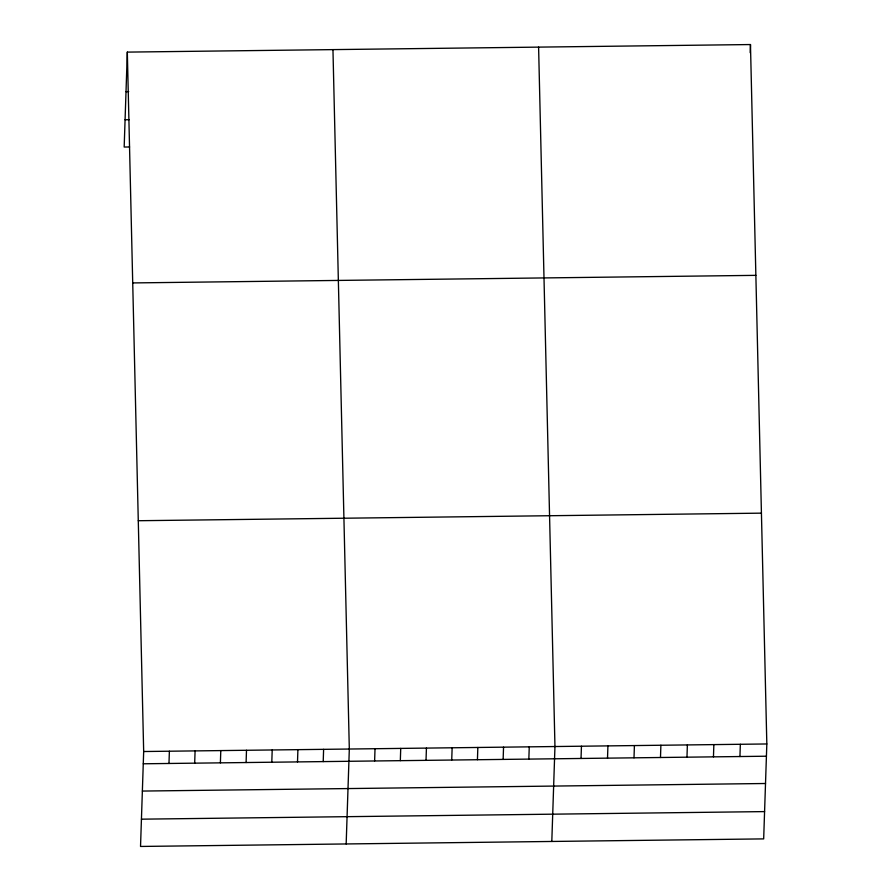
<?xml version="1.0" encoding="UTF-8"?>
<svg xmlns="http://www.w3.org/2000/svg" width="891" height="891" viewBox="0 0 891 891"><rect width="100%" height="100%" fill="white"/><g stroke="black" fill="none" stroke-linecap="round" stroke-linejoin="round"><path stroke-width="1.34" d="M127.324 52.112L143.674 751.525L140.533 846.45L763.676 838.888L766.828 743.963L750.467 44.55L127.324 52.112L124.172 147.037L129.585 146.97M168.978 763.476L169.379 751.213M194.684 763.164L195.084 750.901M220.389 762.852L220.79 750.59M246.094 762.54L246.495 750.278M271.8 762.228L272.201 749.966M297.505 761.916L297.906 749.654M323.21 761.605L323.611 749.342M346.165 843.955L349.317 749.03L332.956 49.618M374.621 760.981L375.022 748.718M400.326 760.658L400.727 748.407M426.021 760.346L426.433 748.095M451.726 760.034L452.138 747.783M477.431 759.722L477.843 747.471M503.137 759.41L503.549 747.159M528.842 759.099L529.254 746.847M551.807 841.46L554.959 746.535L538.598 47.123M581.032 758.464L581.444 746.212M607.517 758.152L607.929 745.89M634.002 757.829L634.414 745.567M660.487 757.506L660.888 745.244M686.972 757.183L687.373 744.921M713.457 756.86L713.858 744.598M750.2 52.725L750.467 44.55M739.942 756.537L740.343 744.286M126.01 91.65L128.716 91.628M125.074 119.762L129.139 119.717M132.714 282.926L755.869 275.352M138.283 520.723L761.426 513.149M143.674 751.525L766.828 743.963M143.273 763.787L766.427 756.214M142.371 791.063L765.514 783.501M141.435 819.174L764.589 811.601"/></g></svg>
